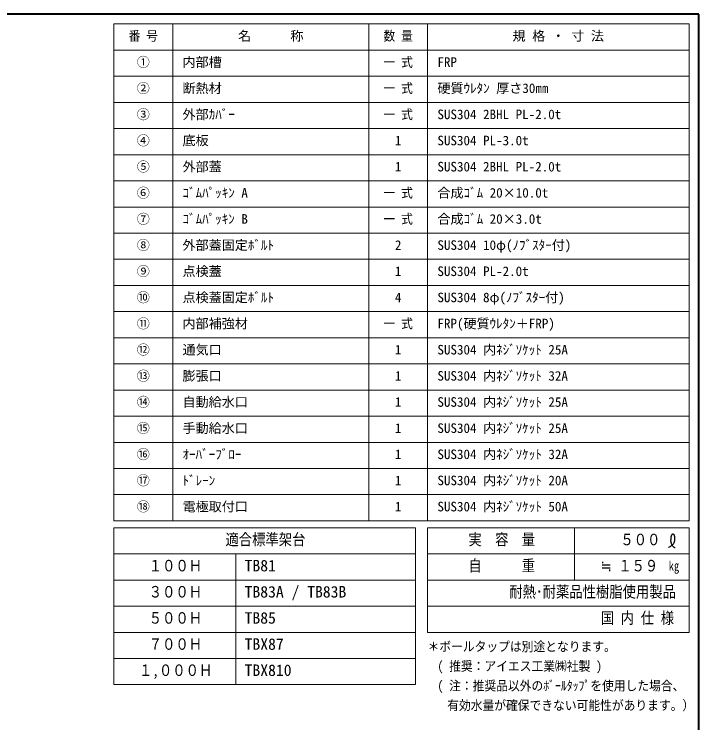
# Model space of a CAD drawing. Units: millimetres at full size, sheet at 1:15; details may follow other scales. Extents: x -3044 to 3031, y -2085 to 2130.
# Drawn here: x 1067 to 3031, y 97 to 2130 of the extents above; entities that cross this region are included whole.
import ezdxf
from ezdxf.enums import TextEntityAlignment as Align

# ---------------------------------------------------------------- set-up
doc = ezdxf.new("R2010")
doc.units = ezdxf.units.MM
doc.header["$LTSCALE"] = 15
doc.layers.add('0-0', color=7, linetype='Continuous', lineweight=18)
doc.styles.add('ＭＳ ゴシック', font='')
doc.styles.get('ＭＳ ゴシック').set_extended_font_data('MS Gothic')

msp = doc.modelspace()

# ---------------------------------------------------------------- linework, layer by layer
at = {"layer": '0-0', "color": 1, "lineweight": 40}
for p, q in [((3031, 2130.04), (-3044, 2130.04)), ((3031, -2084.96), (3031, 2130.04))]:
    msp.add_line(p, q, dxfattribs=at)
at = {"layer": '0-0', "color": 3}
for p, q in [((3002.88, 2101.92), (1352.88, 2101.92)), ((1352.88, 676.92), (1352.88, 2101.92)), ((1521.63, 676.92), (1521.63, 2101.92)), ((2084.13, 676.92), (2084.13, 2101.92)), ((2252.88, 676.92), (2252.88, 2101.92)), ((3002.88, 676.92), (3002.88, 2101.92)), ((3002.88, 2026.92), (1352.88, 2026.92)), ((3002.88, 1951.92), (1352.88, 1951.92)), ((3002.88, 1876.92), (1352.88, 1876.92)), ((3002.88, 1801.92), (1352.88, 1801.92)), ((3002.88, 1726.92), (1352.88, 1726.92)), ((3002.88, 1651.92), (1352.88, 1651.92)), ((3002.88, 1576.92), (1352.88, 1576.92)), ((3002.88, 1501.92), (1352.88, 1501.92)), ((3002.88, 1426.92), (1352.88, 1426.92)), ((3002.88, 1351.92), (1352.88, 1351.92)), ((3002.88, 1276.92), (1352.88, 1276.92)), ((3002.88, 1201.92), (1352.88, 1201.92)), ((3002.88, 1126.92), (1352.88, 1126.92)), ((3002.88, 1051.92), (1352.88, 1051.92)), ((3002.88, 976.92), (1352.88, 976.92)), ((3002.88, 901.92), (1352.88, 901.92)), ((3002.88, 826.92), (1352.88, 826.92)), ((3002.88, 751.92), (1352.88, 751.92)), ((3002.88, 676.92), (1352.88, 676.92)), ((2217.88, 656.92), (1352.88, 656.92)), ((1352.88, 206.92), (1352.88, 656.92)), ((2217.88, 206.92), (2217.88, 656.92)), ((3002.88, 656.92), (2252.88, 656.92)), ((2252.88, 356.92), (2252.88, 656.92)), ((2674.75, 506.92), (2674.75, 656.92)), ((3002.88, 356.92), (3002.88, 656.92)), ((2217.88, 581.92), (1352.88, 581.92)), ((1702.88, 206.92), (1702.88, 581.92)), ((3002.88, 581.92), (2252.88, 581.92)), ((2217.88, 506.92), (1352.88, 506.92)), ((3002.88, 506.92), (2252.88, 506.92)), ((2217.88, 431.92), (1352.88, 431.92)), ((3002.88, 431.92), (2252.88, 431.92)), ((2217.88, 356.92), (1352.88, 356.92)), ((3002.88, 356.92), (2252.88, 356.92)), ((2217.88, 281.92), (1352.88, 281.92)), ((2217.88, 206.92), (1352.88, 206.92))]:
    msp.add_line(p, q, dxfattribs=at)
at = {"layer": '0-0', "color": 5, "lineweight": 25}
for points in [[(2944.39, 600.85), (2945.37, 601.41), (2947.05, 602.39), (2948.72, 603.39), (2950.36, 604.44), (2951.97, 605.54), (2953.54, 606.71), (2954.42, 607.42), (2955.07, 607.98), (2956.15, 608.98), (2957.18, 610.04), (2958.14, 611.16), (2959.01, 612.34), (2959.78, 613.58), (2960.18, 614.33), (2960.46, 614.94), (2960.89, 616.02), (2961.24, 617.13), (2961.53, 618.26), (2961.75, 619.41), (2961.92, 620.57), (2961.98, 621.24), (2962.04, 621.93), (2962.09, 623.12), (2962.1, 624.32), (2962.08, 625.51), (2962.05, 626.72), (2962.01, 627.93), (2961.98, 628.64), (2961.96, 629.38), (2961.92, 630.66), (2961.81, 631.94), (2961.61, 633.19), (2961.27, 634.4), (2960.75, 635.56), (2960.34, 636.2), (2960.08, 636.54), (2959.58, 637.1), (2959.02, 637.6), (2958.41, 638.01)], [(2958.41, 638.01), (2957.77, 638.31), (2957.11, 638.48), (2956.72, 638.5), (2956.4, 638.48), (2955.85, 638.36), (2955.32, 638.15), (2954.8, 637.86), (2954.3, 637.51), (2953.85, 637.11), (2953.6, 636.86), (2953.25, 636.47), (2952.74, 635.76), (2952.3, 635.01), (2951.95, 634.22), (2951.65, 633.41), (2951.41, 632.58), (2951.3, 632.09), (2951.16, 631.48), (2950.98, 630.42), (2950.83, 629.35), (2950.71, 628.29), (2950.61, 627.21), (2950.52, 626.14), (2950.47, 625.51), (2950.41, 624.77), (2950.3, 623.48), (2950.21, 622.19), (2950.16, 620.91), (2950.16, 619.63), (2950.23, 618.35), (2950.31, 617.62), (2950.4, 616.98), (2950.62, 615.89), (2950.9, 614.8), (2951.23, 613.73), (2951.61, 612.68), (2952.03, 611.64), (2952.28, 611.04), (2952.47, 610.61)], [(2952.47, 610.61), (2952.82, 609.88), (2953.17, 609.15), (2953.54, 608.43), (2953.93, 607.72), (2954.34, 607.01), (2954.58, 606.6), (2954.88, 606.12), (2955.4, 605.31), (2955.97, 604.52), (2956.57, 603.78), (2957.22, 603.09), (2957.93, 602.48), (2958.37, 602.16), (2958.74, 601.92), (2959.42, 601.56), (2960.12, 601.24), (2960.85, 600.97), (2961.6, 600.72), (2962.36, 600.48), (2962.81, 600.35)]]:
    msp.add_lwpolyline(points, dxfattribs=at)

# ---------------------------------------------------------------- texts
at = {"layer": '0-0', "style": 'ＭＳ ゴシック'}
for s, height, width, p in [('番 号', 27.49, 0.9, (1395.06, 2045.67)), ('数 量', 27.49, 0.9, (2126.31, 2045.67)), ('一 式', 27.49, 0.9, (2126.31, 1970.67)), ('一 式', 27.49, 0.9, (2126.31, 1895.67)), ('一 式', 27.49, 0.9, (2126.31, 1820.67)), ('一 式', 27.49, 0.9, (2126.31, 1595.67)), ('一 式', 27.49, 0.9, (2126.31, 1520.67)), ('一 式', 27.49, 0.9, (2126.31, 1220.67)), ('適合標準架台', 32.99, 0.85, (1672.88, 596.92)), ('実\u3000容\u3000量', 32.99, 0.85, (2370.06, 596.92)), ('５００', 32.99, 0.85, (2806, 596.92)), ('自\u3000\u3000\u3000重', 32.99, 0.85, (2370.06, 521.92)), ('１００Ｈ', 32.99, 0.85, (1452.88, 521.92)), ('≒ １５９', 32.99, 0.85, (2749.75, 521.92)), ('kg', 27.49, 0.8, (2944.75, 525.67)), ('３００Ｈ', 32.99, 0.85, (1452.88, 446.92)), ('耐熱･耐薬品性樹脂使用製品', 32.99, 0.85, (2487.25, 446.92)), ('５００Ｈ', 32.99, 0.85, (1452.88, 371.92)), ('国 内 仕 様', 32.99, 0.85, (2749.75, 371.92)), ('７００Ｈ', 32.99, 0.85, (1452.88, 296.92)), ('＊ボールタップは別途となります。', 27.49, 0.9, (2252.88, 294.42)), ('１,０００Ｈ', 32.99, 0.85, (1424.75, 221.92)), ('( 推奨：アイエス工業㈱社製 )', 27.49, 0.9, (2281, 238.17)), ('( 注：推奨品以外のﾎﾞｰﾙﾀｯﾌﾟを使用した場合、', 27.49, 0.9, (2281, 181.92)), ('有効水量が確保できない可能性があります。）', 27.49, 0.9, (2309.13, 125.67))]:
    msp.add_text(s, height=height, dxfattribs=dict(at, width=width)).set_placement(p, align=Align.BOTTOM_LEFT)
for s, height, p in [('名\u3000\u3000\u3000称', 27.49, (1709.13, 2045.67)), ('規 格 ・ 寸 法', 27.49, (2496.63, 2045.67)), ('①', 27.49, (1418.5, 1970.67)), ('内部槽', 27.49, (1549.75, 1970.67)), ('FRP', 27.49, (2281, 1970.67)), ('②', 27.49, (1418.5, 1895.67)), ('断熱材', 27.49, (1549.75, 1895.67)), ('硬質ｳﾚﾀﾝ 厚さ30㎜', 27.49, (2281, 1895.67)), ('③', 27.49, (1418.5, 1820.67)), ('外部ｶﾊﾞｰ', 27.49, (1549.75, 1820.67)), ('SUS304 2BHL PL-2.0t', 27.49, (2281, 1820.67)), ('④', 27.49, (1418.5, 1745.67)), ('底板', 27.49, (1549.75, 1745.67)), ('1', 27.49, (2159.13, 1745.67)), ('SUS304 PL-3.0t', 27.49, (2281, 1745.67)), ('⑤', 27.49, (1418.5, 1670.67)), ('外部蓋', 27.49, (1549.75, 1670.67)), ('1', 27.49, (2159.13, 1670.67)), ('SUS304 2BHL PL-2.0t', 27.49, (2281, 1670.67)), ('⑥', 27.49, (1418.5, 1595.67)), ('ｺﾞﾑﾊﾟｯｷﾝ A', 27.49, (1549.75, 1595.67)), ('合成ｺﾞﾑ 20×10.0t', 27.49, (2281, 1595.67)), ('⑦', 27.49, (1418.5, 1520.67)), ('ｺﾞﾑﾊﾟｯｷﾝ B', 27.49, (1549.75, 1520.67)), ('合成ｺﾞﾑ 20×3.0t', 27.49, (2281, 1520.67)), ('⑧', 27.49, (1418.5, 1445.67)), ('外部蓋固定ﾎﾞﾙﾄ', 27.49, (1549.75, 1445.67)), ('SUS304 10φ(ﾉﾌﾞｽﾀｰ付)', 27.49, (2281, 1445.67)), ('2', 27.49, (2159.13, 1445.67)), ('⑨', 27.49, (1418.5, 1370.67)), ('点検蓋', 27.49, (1549.75, 1370.67)), ('1', 27.49, (2159.13, 1370.67)), ('SUS304 PL-2.0t', 27.49, (2281, 1370.67)), ('⑩', 27.49, (1418.5, 1295.67)), ('点検蓋固定ﾎﾞﾙﾄ', 27.49, (1549.75, 1295.67)), ('4', 27.49, (2159.13, 1295.67)), ('SUS304 8φ(ﾉﾌﾞｽﾀｰ付)', 27.49, (2281, 1295.67)), ('⑪', 27.49, (1418.5, 1220.67)), ('内部補強材', 27.49, (1549.75, 1220.67)), ('FRP(硬質ｳﾚﾀﾝ＋FRP)', 27.49, (2281, 1220.67)), ('⑫', 27.49, (1418.5, 1145.67)), ('通気口', 27.49, (1549.75, 1145.67)), ('1', 27.49, (2159.13, 1145.67)), ('SUS304 内ﾈｼﾞｿｹｯﾄ 25A', 27.49, (2281, 1145.67)), ('⑬', 27.49, (1418.5, 1070.67)), ('膨張口', 27.49, (1549.75, 1070.67)), ('1', 27.49, (2159.13, 1070.67)), ('SUS304 内ﾈｼﾞｿｹｯﾄ 32A', 27.49, (2281, 1070.67)), ('⑭', 27.49, (1418.5, 995.67)), ('自動給水口', 27.49, (1549.75, 995.67)), ('1', 27.49, (2159.13, 995.67)), ('SUS304 内ﾈｼﾞｿｹｯﾄ 25A', 27.49, (2281, 995.67)), ('⑮', 27.49, (1418.5, 920.67)), ('手動給水口', 27.49, (1549.75, 920.67)), ('1', 27.49, (2159.13, 920.67)), ('SUS304 内ﾈｼﾞｿｹｯﾄ 25A', 27.49, (2281, 920.67)), ('⑯', 27.49, (1418.5, 845.67)), ('ｵｰﾊﾞｰﾌﾞﾛｰ', 27.49, (1549.75, 845.67)), ('1', 27.49, (2159.13, 845.67)), ('SUS304 内ﾈｼﾞｿｹｯﾄ 32A', 27.49, (2281, 845.67)), ('⑰', 27.49, (1418.5, 770.67)), ('ﾄﾞﾚｰﾝ', 27.49, (1549.75, 770.67)), ('1', 27.49, (2159.13, 770.67)), ('SUS304 内ﾈｼﾞｿｹｯﾄ 20A', 27.49, (2281, 770.67)), ('⑱', 27.49, (1418.5, 695.67)), ('電極取付口', 27.49, (1549.75, 695.67)), ('SUS304 内ﾈｼﾞｿｹｯﾄ 50A', 27.49, (2281, 695.67)), ('1', 27.49, (2159.13, 695.67)), ('TB81', 32.99, (1727.88, 521.92)), ('TB83A / TB83B', 32.99, (1727.88, 446.92)), ('TB85', 32.99, (1727.88, 371.92)), ('TBX87', 32.99, (1727.88, 296.92)), ('TBX810', 32.99, (1727.88, 221.92))]:
    msp.add_text(s, height=height, dxfattribs=at).set_placement(p, align=Align.BOTTOM_LEFT)

doc.saveas('drawing.dxf')
